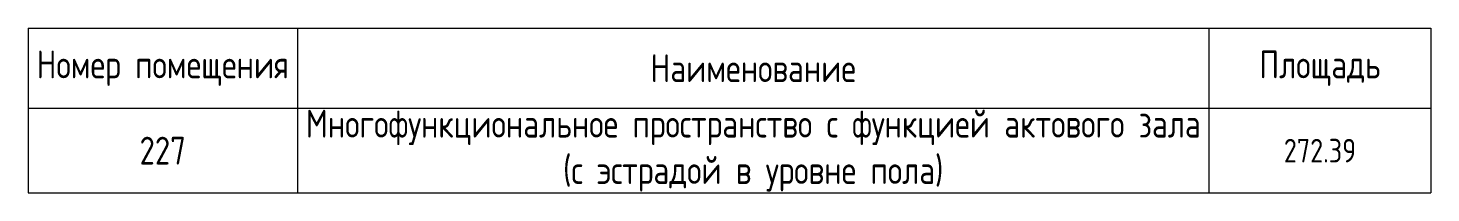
# Model space of a CAD drawing. Header units: millimetres. Extents: x -85420 to 1195317, y -69347 to 470418.
# Drawn here: x 478947 to 496760, y 305134 to 307228 of the extents above; entities that cross this region are included whole.
import ezdxf

# ---------------------------------------------------------------- set-up
doc = ezdxf.new("R2010")
doc.units = ezdxf.units.MM
doc.styles.add('GOST type A', font='GOST.TTF')
doc.styles.get("Standard").update_dxf_attribs({"font": 'GOST.TTF'})

# ---------------------------------------------------------------- blocks, each defined once
blk = doc.blocks.new('*T560')
at = {"color": 0, "linetype": 'ByBlock', "lineweight": 9, "ltscale": 100, "transparency": 16777216}
for p, q in [((0, 0), (17814, 0)), ((0, 0), (0, -2094)), ((3420, 0), (3420, -2094)), ((14995, 0), (14995, -2094)), ((17814, 0), (17814, -2094)), ((0, -1019), (17814, -1019)), ((0, -2094), (17814, -2094))]:
    blk.add_line(p, q, dxfattribs=at)
at = {"color": 0, "lineweight": 9, "ltscale": 100, "transparency": 16777216, "attachment_point": 5, "style": 'GOST type A'}
for s, insert, char_height, width in [('Номер помещения', (1710, -510), 353.36, 3415.93), ('Наименование', (9208, -510), 353.36, 11570.98), ('Площадь', (16405, -510), 353.4, 2814.1)]:
    blk.add_mtext(s, dxfattribs=dict(at, insert=insert, char_height=char_height, width=width))
at = {"color": 0, "lineweight": 9, "ltscale": 100, "transparency": 16777216, "attachment_point": 5}
for s, insert, char_height, width in [('Многофункциональное пространство с функцией актового зала (с эстрадой в уровне пола)', (9208, -1557), 353.36, 11570.98), ('227', (1710, -1557), 353.4, 3415.93), ('272.39', (16405, -1557), 300, 2814.1)]:
    blk.add_mtext(s, dxfattribs=dict(at, insert=insert, char_height=char_height, width=width))

msp = doc.modelspace()

# ---------------------------------------------------------------- block references
msp.add_blockref('*T560', (478946.6, 307227.9))

doc.saveas('drawing.dxf')
